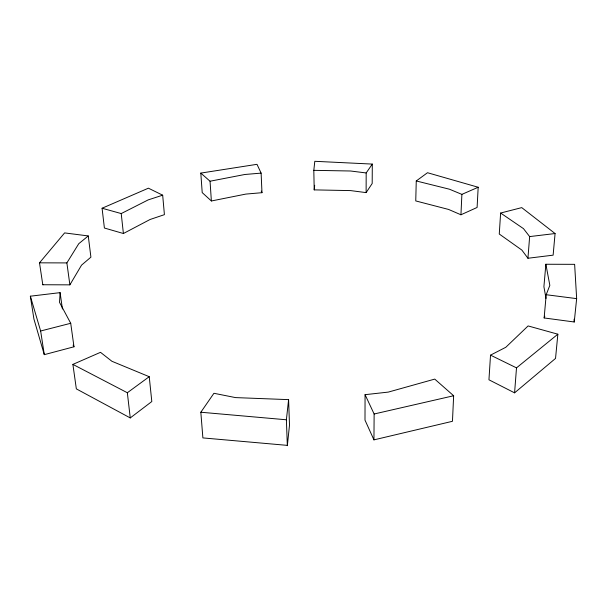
<?xml version="1.0" encoding="UTF-8"?>
<svg xmlns="http://www.w3.org/2000/svg" width="607" height="607" viewBox="0 0 607 607"><rect width="100%" height="100%" fill="white"/><g stroke="black" fill="none" stroke-linecap="round" stroke-linejoin="round"><path stroke-width="0.91" d="M365.065 394.679L364.997 420.12L373.942 439.87L452.458 421.296L453.649 395.749L434.741 379.102L388.305 392.092L365.065 394.679L374.132 413.997L373.942 439.87M372.303 164.087L366.18 172.949L366.12 192.616L350.626 190.598L314.214 189.885L313.811 170.339L314.805 161.303L372.303 164.087L372.19 183.496L366.203 192.495M416.258 180.962L415.749 200.925L448.611 209.453L460.941 214.779L477.102 207.465L478.179 187.252L427.503 172.722L416.258 180.962L449.43 189.209L461.889 194.377L478.179 187.252M460.941 214.779L461.889 194.377M60.101 292.642L59.524 302.347L70.716 323.288L73.986 346.787L44.288 354.663L33.909 318.971L30.35 296.193L60.101 292.642L62.422 308.993M490.524 355.141L488.946 379.8L514.577 392.843L555.534 358.426L557.856 334.199L528.113 325.936L505.806 347.28L490.524 355.141L516.504 367.865L557.856 334.199M500.623 213.034L499.265 234.021L521.861 250.076L527.938 258.256L553.129 255.16L555.079 233.543L521.739 207.617L500.623 213.034L523.477 228.634L529.645 236.586L527.938 258.256M514.577 392.843L516.504 367.865M545.868 264.25L549.836 285.343L546.194 294.721L544.138 317.954L574.237 321.991L576.65 298.629L574.632 264.333L545.868 264.25L543.91 286.694L545.997 298.416M314.214 189.885L314.692 185.294M288.598 399.634L289.501 425.12L287.339 445.697L286.383 419.778L288.598 399.634L235.531 397.6L213.93 393.283L200.834 412.236L202.882 437.913L287.369 445.371M544.138 317.954L544.798 316.201M42.786 284.744L69.881 284.85L81.55 265.13L90.913 257.156L88.258 235.941L64.615 232.906L39.508 262.831L42.786 284.744L43.203 284.744M69.881 284.85L66.876 262.914L78.758 243.703L88.258 235.941M130.255 417.927L151.811 401.538L149.231 376.697L111.9 361.271L100.496 352.326L72.893 364.39L76.338 388.875L130.255 417.927L127.341 392.744L72.893 364.39M127.341 392.744L149.231 376.697M123.396 233.513L150.088 219.484L164.414 214.658L162.676 195.188L148.411 188.185L102.075 208.239L104.396 228.027L123.396 233.513L121.225 213.565L102.075 208.239M121.225 213.565L148.207 199.885L162.676 195.188M44.288 354.663L40.646 330.997L70.716 323.288M374.132 413.997L453.649 395.749M211.373 200.985L245.827 194.088L261.981 192.692L261.116 173.116L256.996 164.322L200.811 173.094L202.207 192.601L211.373 200.985L210.045 181.22L200.811 173.094M210.045 181.22L244.818 174.49L261.116 173.116M529.645 236.586L555.079 233.543M39.508 262.831L66.876 262.914M313.811 170.339L350.543 170.999L366.18 172.949M200.834 412.236L286.383 419.778M546.194 294.721L576.65 298.629M73.113 345.117L73.986 346.787M261.238 191.038L261.981 192.692M30.35 296.193L40.646 330.997M574.093 319.214L574.237 321.991"/></g></svg>
